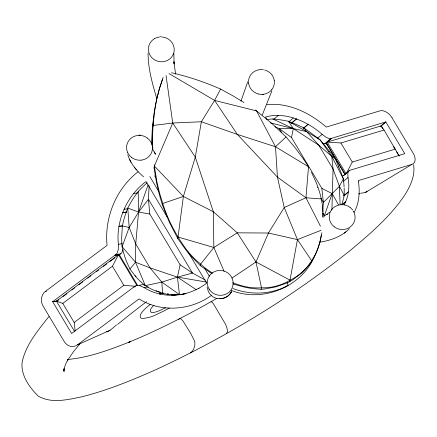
<?xml version="1.0" encoding="UTF-8"?>
<svg xmlns="http://www.w3.org/2000/svg" width="437" height="437" viewBox="0 0 437 437"><rect width="100%" height="100%" fill="white"/><g stroke="black" fill="none" stroke-linecap="round" stroke-linejoin="round"><path stroke-width="0.66" d="M323.074 217.424C323.38 203.423 319.791 189.614 313.695 177.067M184.108 294.03A61.251 44.831 23.7 0 1 179.492 294.636L175.669 294.784A54.565 35.282 31.4 0 1 167.305 294.227L162.591 293.38L153.234 289.966A47.66 27.482 43.3 0 1 145.319 285.645L135.53 262.244L135.732 243.933L138.567 212.103L138.185 191.597A66.304 40.346 -63.6 0 1 147.182 182.813M151.563 144.21L152.234 129.975L153.9 116.734M331.279 210.153L331.923 209.29L333.06 169.092L331.77 156.353L320.124 139.895A47.655 3.917 37.9 0 0 312.624 134.219L303.983 127.937L299.58 125.932A54.565 7.282 27.5 0 0 291.943 122.671L288.535 121.311L293.331 128.593L318.77 145.166L331.77 156.353L335.042 158.341L338.402 166.065A45.765 5.971 64.9 0 1 343.345 178.777A47.66 10.526 76.9 0 1 344.105 186.97M173.871 53.505L174.09 63.971L173.91 61.732L175.592 74.203M149.132 185.791L148.438 199.31L149.793 214.015L180.142 264.822L192.488 273.059L205.385 280.112M138.19 191.614A61.661 31.486 -70.1 0 0 127.768 208.039L126.26 212.071A54.565 24.472 -79.9 0 0 123.524 220.931L122.322 225.962L121.705 237.236A47.655 20.867 88.2 0 0 122.087 246.752A45.765 21.145 73.8 0 0 126.506 261.424L129.909 269.028L135.088 275.774A45.765 23.483 57.9 0 0 145.319 285.634L161.843 282.122L177.417 277.14L192.488 273.059L148.438 199.31L138.567 212.103L129.194 227.464L122.092 246.752L135.53 262.244L150.022 267.859L177.417 277.14L206.739 282.111M156.692 99.297C153.212 114.723 151.879 130.608 152.382 146.411M322.741 211.688L323.38 202.429L321.856 188.352L291.512 137.546L279.33 128.68L274.982 126.741M320.441 226.18L305.955 197.764L308.511 166.787L303.507 159.101M211.568 273.496L200.261 265.609L190.029 254.979A83.489 46.868 43.5 0 1 185.425 249.319L177.832 238.602L183.376 196.47L195.295 157.129L201.364 121.759L214.589 100.428L220.565 89.066L232.424 95.561L244.004 102.548M211.066 302.191L211.29 301.53L211.666 301.579L213.611 304.092L225.437 324.112A5.424 0.59 60.5 0 1 225.995 325.27C226.819 327.428 228.267 331.661 226.688 333.251M321.856 232.746L320.163 241.066L318.311 247.435A55.335 39.734 -52.9 0 1 315.006 255.432L311.231 262.233A50.031 32.726 -29.5 0 1 309.063 265.193L301.825 272.896L292.916 279.702A55.685 36.418 -29.5 0 1 289.704 281.696A55.685 33.097 -8.5 0 1 286.481 283.176L276.075 286.792L265.117 288.906A50.031 29.738 -8.5 0 1 261.08 289.294L253.427 288.66A55.335 30.109 12.7 0 1 244.671 287.169L232.801 283.924M321.342 235.161C319.851 244.19 316.809 253.099 311.641 260.714A50.758 43.372 -66.8 0 1 309.363 264.046C305.075 269.924 299.558 274.917 293.232 278.522A56.493 48.278 -66.8 0 1 290.108 280.177A56.493 51.55 -34.4 0 1 286.792 281.996C280.177 285.383 272.863 287.453 265.428 287.759A50.758 46.311 -34.4 0 1 261.484 287.775C251.69 288.535 241.847 286.443 232.812 282.723M338.216 167.185L338.402 166.065M160.701 294.188L159.221 293.882A57.444 50.282 81.5 0 1 144.068 287.541L139.742 285.656L136.322 285.563A5.9 5.162 81.5 0 0 134.804 286.322L71.624 333.453L52.659 301.699L115.832 254.569A5.9 5.168 81.5 0 0 117.061 253.258L118.296 249.609L118.367 244.294A57.684 50.49 81.5 0 1 118.957 226.464L119.268 224.82A67.937 59.47 81.5 0 1 122.666 212.819M289.704 281.701L297.455 239.602L284.23 207.499L277.446 177.132L275.496 146.766L256.557 110.9L255.219 109.966M291.512 137.546L293.331 128.593L272.764 118.979A66.304 24.964 17.2 0 0 267.395 119.465M156.599 99.723L154.359 112.451L153.097 125.474A165.596 124.507 -72.6 0 0 152.868 150.126M122.999 249.576L121.879 252.542A5.9 5.168 81.5 0 1 120.65 253.853L119.743 254.525L114.926 255.246L119.219 254.585L137.846 285.765M156.555 99.805L156.785 98.871M149.793 214.015L138.567 212.103L127.779 208.05L129.194 227.464L135.732 243.933L150.022 267.859L161.843 282.122L179.481 294.614L177.417 277.14L180.142 264.822M156.648 99.379L159.521 88.252L163.165 77.311M156.746 98.953L159.341 88.908L162.564 79.228M344.17 188.107L344.252 195.355L343.356 199.228A54.565 18.092 85.7 0 1 341.625 204.68M152.688 126.992L153.097 125.474L172.73 123.016L201.364 121.759L237.357 134.432L275.496 146.766L308.511 166.787L308.79 167.3M177.832 238.602L169.43 222.438L162.367 204.953L162.777 203.434L159.532 192.952L156.959 182.153L154.376 166.038L172.73 123.016L166.033 75.514M200.261 265.609L200.67 264.09L213.84 247.468L237.28 232.834L268.438 233.025L297.455 239.602L321.053 230.299M261.08 289.294L261.484 287.775L255.989 261.976L237.28 232.834L213.327 211.732L183.376 196.47L154.376 166.038L153.966 167.557L156.457 182.213L159.084 193.58L162.367 204.953M308.243 167.803L308.511 166.787M311.231 262.233L311.641 260.714L297.455 239.602M124.152 209.176L122.66 212.814L126.615 212.224M240.945 101.155L247.73 81.806M138.567 212.103L148.056 184.862M324.276 215.911L332.18 193.629L339.396 186.309L343.351 178.782L331.77 156.353M271.885 90.885L262.255 115.078M314.93 255.279C302.524 286.738 262.582 303.136 231.37 290.397M232.009 278.019L255.989 261.976L268.438 233.025L284.23 207.499L305.955 197.764L321.413 198.939M124.19 209.088L124.753 207.848A74.115 64.878 81.5 0 1 133.673 193.493A75.94 66.473 81.5 0 1 146.013 181.557L167.639 217.768M231.719 290.96C228.786 298.782 217.795 301.24 211.612 295.756M395.43 149.088L352.271 162.029L346.142 173.844L327.176 142.091L381.124 125.916L384.047 130.035L399.161 155.954M118.493 254.695L56.439 301.115L62.797 303.387L112.435 266.248L118.493 254.695L136.77 285.295M354.123 212.469C359.17 203.194 360.083 192.182 358.444 181.879M342.291 176.712L342.755 176.056A5.9 3.671 49.5 0 1 343.788 175.434L349.78 170.321L404.793 153.677L385.822 121.918L330.814 138.562A5.9 3.671 49.5 0 1 329.443 138.66L326.259 137.393L322.129 134.345A57.684 35.91 49.5 0 0 308.178 124.359L306.812 123.622A67.937 42.296 49.5 0 0 296.532 119.001L292.08 117.558A74.115 46.142 49.5 0 0 278.364 115.423A75.94 47.272 49.5 0 0 265.505 117.078L266.903 119.416M178.607 319.562L179.465 318.704L180.503 318.557L182.813 320.714L190.341 332.77L194.465 340.822A5.424 1.601 62.9 0 1 194.847 342.078C195.388 345.864 193.695 351.091 190.275 352.894M129.909 269.028L135.53 262.244M230.55 293.156C228.212 296.657 224.061 298.782 219.86 298.733L221.062 298.7M48.971 316.541L48.119 317.524C37.478 331.066 25.543 345.197 22.09 362.546C20.768 375.47 29.498 387.417 38.199 396.069C51.555 403.903 67.981 399.609 82.134 396.73C107.95 390.186 132.668 380.01 156.938 369.172C226.279 337.003 292.238 297.067 351.84 249.139C371.39 232.763 391.077 215.741 405.246 194.296C410.665 185.517 415.292 175.33 413.61 164.776M79.955 343.864L73.585 351.501L67.227 360.896L68.123 359.274L65.971 363.437L64.539 367.222L63.835 370.62L64.026 368.675L64.053 371.647L63.512 369.735M338.56 204.904L332.18 193.629L323.38 202.429L320.933 198.332M153.911 305.277C152.278 306.719 147.914 311.379 151.683 312.597A21.02 4.326 -30.8 0 0 153.999 312.411L156.479 311.75A18.359 3.78 -30.8 0 0 160.177 310.336L165.481 307.763M349.392 228.666C341.641 236.723 330.574 240.432 319.791 242.207M275.496 146.766L286.038 136.923L271.956 123.573L256.557 110.9L214.589 100.428L168.977 73.563M329.831 212.06L326.313 214.742L327.318 214.174L325.079 215.408M273.567 119.498L278.358 115.412M288.71 121.912L293.364 117.935M291.408 123.119L296.346 118.908M291.61 123.196L296.532 118.995M303.349 128.254L308.003 124.283M303.551 128.309L308.178 124.359M317.475 138.316L322.129 134.345M322.954 143.686L323.451 143.773A5.9 3.671 49.5 0 0 324.822 143.68L330.814 138.562M325.609 143.44L331.607 138.327L326.27 142.861L327.575 145.909M380.332 126.61L385.822 121.918L380.223 126.686M343.209 181.59L347.999 177.504L347.814 173.38L348.748 170.938A5.9 3.671 49.5 0 1 349.78 170.321M343.662 195.858L348.442 191.777A57.444 35.763 49.5 0 0 347.999 177.504M343.75 195.896L348.404 191.919L348.245 192.99A67.937 42.296 49.5 0 1 345.793 201.462L341.947 204.756M342.144 204.707L345.754 201.626A74.82 46.579 49.5 0 1 344.159 204.745M116.499 324.937L110.168 330.241L77.431 344.859A10.739 9.401 81.5 0 1 64.299 341.63L43.099 306.113A10.739 9.401 81.5 0 1 45.453 291.321M138.081 171.757C116.04 188.882 104.279 217.73 107.054 245.381L45.459 291.326L46.699 291.239M344.209 233.139L345.973 231.757M58.804 299.782L57.171 301.006L52.659 301.699L56.87 301.071M63.152 296.526L66.965 293.675M71.859 290.015L74.585 287.972M78.928 284.727L82.751 281.865M87.635 278.216L90.918 275.758M96.337 271.705L98.538 270.055M103.411 266.412L106.704 263.948M109.938 261.528L114.865 257.841M75.175 330.913L74.175 322.44L123.818 285.301L135.514 286.29M77.431 344.859L139.026 298.913C161.062 312.897 191.051 310.51 211.765 295.122M286.743 285.978L284.23 287.508M216.998 298.296C188.374 314.777 158.899 329.853 128.358 342.455L130.466 341.603C110.572 349.431 90.224 357.248 68.789 359.378M154.556 38.675L154.933 38.467M169.376 307.992L168.491 308.495A42.946 8.838 -30.8 0 1 164.061 310.898L155.048 315.235A28.225 5.807 -30.8 0 1 150.082 317.12L143.702 318.486A34.288 7.058 -30.8 0 1 140.949 318.049C138.573 315.645 142.047 312.231 143.604 310.336A28.984 5.965 -30.8 0 1 147.356 306.779L148.269 306.009A31.906 6.566 -30.8 0 1 150.246 304.42M287.836 285.596C270.973 294.576 250.565 295.341 232.839 288.502M155.425 38.221L155.567 38.156A12.984 12.433 15.1 0 1 159.276 37.085M167.305 294.227L168.147 293.861M183.376 196.47L162.777 203.434C167.693 219.658 175.865 234.713 185.638 248.495A78.753 66.134 65.9 0 0 190.232 254.214L195.257 259.447L200.67 264.09A64.998 56.389 39.5 0 0 207.739 269.919A69.09 59.94 39.5 0 0 212.633 273.196M324.822 143.68L326.723 143.101M343.788 175.434L344.132 175.33M326.302 142.85L345.241 174.614L344.34 173.751M327.176 142.091L340.887 142.975L384.047 130.035M185.998 293.631L179.634 294.691A74.82 65.49 81.5 0 1 172.129 295.314L171.921 295.292A67.937 59.47 81.5 0 1 160.701 294.194M360.465 193.291L365.392 192.52L411.9 164.378L358.269 180.607L358.433 181.792M133.897 287L135.082 286.819M133.667 193.487L137.841 192.864M124.113 209.268L127.85 208.711M122.721 212.595L126.686 212.005M119.011 226.262L122.748 225.705M118.957 226.464L122.671 225.913M118.367 244.294L122.322 243.704M115.832 254.569L120.65 253.853M144.068 287.541L148.345 286.907M159.221 293.882L163.187 293.293M159.412 293.904L163.258 293.331M183.098 294.063A74.82 65.49 81.5 0 0 198.158 288.584L199.125 288.442M171.921 295.292L176.739 294.576L175.958 294.489M172.129 295.314L177.214 294.554A74.82 65.49 81.5 0 0 179.006 294.494M179.634 294.691L183.245 294.15M175.669 294.784L179.367 294.516M159.849 36.719L160.712 36.61M263.342 94.326L262.151 94.419M162.023 293.183L163.394 293.025M266.963 104.558C288.944 102.482 310.062 112.997 326.297 127.074L379.928 110.851A10.739 6.686 49.5 0 1 392.06 117.815M335.042 158.341L329.831 151.71A45.765 3.633 50.9 0 0 320.124 139.9L306.752 131.652L293.331 128.593L279.33 128.68L281.778 132.777M138.895 135.12L140.408 135.12M176.406 294.467L177.214 294.554M174.39 294.314L175.171 294.401M174.216 294.325L175.242 294.445M175.756 294.505L176.783 294.62M122.322 225.962L129.194 227.464M328.843 151.492L329.831 151.71M171.572 72.771C188.402 76.53 204.784 82.145 220.565 89.066M270.465 122.923L293.331 128.593M264.62 69.986L265.161 70.144M178.236 237.083L213.84 247.468L224.072 271.246M145.16 285.115L142.795 284.662L141.14 284.848A5.9 5.162 81.5 0 0 139.616 285.607M321.856 188.352L332.18 193.629M255.989 261.976L290.108 280.177M288.535 121.311L306.752 131.652L318.77 145.166L333.06 169.092L339.396 186.309L344.252 195.355M135.088 275.774L135.989 276.31M177.417 277.14L196.371 289.818M305.955 197.764L277.446 177.132L237.357 134.432L214.589 100.428M143.587 176.848C136.694 170.894 130.445 163.602 127.773 154.731M210.683 294.904L208.46 291.872L207.089 287.104M286.038 136.923L295.357 148.039L303.425 158.981M134.246 167.109L136.557 169.933M303.983 127.937L306.752 131.652M209.733 289.977L209.077 289.004M272.027 75.033L272.251 75.355M155.397 153.879L154.124 151.978L155.725 154.381M172.73 123.016L195.295 157.129L213.327 211.732L213.84 247.468M272.464 75.677L272.59 75.88A12.924 12.383 14.6 0 1 274.25 80.463M392.044 117.821L413.255 153.332A10.739 6.686 49.5 0 1 411.905 164.388M381.124 125.916L382.85 128.8M393.54 146.701L394.573 148.433M396.643 151.896L399.057 155.938M340.887 142.975L352.271 162.029M326.789 144.068L344.76 174.155M322.714 212.857L324.806 216.364M154.605 175.789L155.659 177.548M149.815 176.532L158.697 191.406M204.751 268.515L209.356 276.228M187.872 251.641L206.706 283.176A78.01 68.287 81.5 0 1 198.158 288.584M112.435 266.248L123.818 285.301M62.797 303.387L74.175 322.44M56.439 301.115L74.716 331.716M154.785 152.972L153.343 150.361M353.38 211.137L353.713 211.754M129.51 159.341L131.045 162.307M353.752 211.819L353.921 212.174M311.395 172.298L311.603 172.713M311.805 173.128L312.111 173.746M312.313 174.161L312.717 174.991M312.914 175.406L313.498 176.652M127.741 152.71L128.287 153.748A12.924 12.367 15.3 0 0 131.586 157.44M317.42 187.255L317.573 187.686M156.67 98.183C152.344 83.5 148.023 68.478 148.088 53.035M322.293 207.941L322.413 209.001M161.843 282.122L162.591 293.38M322.73 213.07L322.845 216.97M339.396 186.309L340.106 204.5M152.469 148.951L152.398 147.045M161.493 36.97A12.984 12.433 15.1 0 1 168.89 39.467A12.946 12.389 15.7 0 1 174.046 47.66A12.946 12.394 15.2 0 1 173.888 52.467A12.957 12.378 13.6 0 1 168.076 60.093A12.946 12.389 15.1 0 1 153.753 59.328A12.952 12.389 15.8 0 1 148.569 51.151A12.984 12.433 15.1 0 1 150.825 41.936A12.902 12.383 17.4 0 1 154.507 38.669M258.283 93.955A12.941 12.351 15.1 0 1 248.648 83.516M271.819 89.623A13.044 12.487 14.6 0 1 258.333 94.004M248.637 83.516A12.99 12.444 14.1 0 1 251.084 74.366A13.001 12.444 14.6 0 1 263.369 69.729M265.8 70.357A13.001 12.444 14.6 0 1 271.918 74.842M274.261 80.463A12.995 12.449 14.1 0 1 271.809 89.618M147.471 138.108A12.941 12.389 13 0 1 151.983 151.344A12.99 12.438 15.2 0 1 150.388 154.731L149.694 155.648A13.044 12.482 14.8 0 1 141.096 160.155M141.129 160.155A12.99 12.438 15.2 0 1 131.619 157.473M147.449 138.13A12.99 12.416 15.3 0 0 137.945 135.421A13.001 12.438 14.8 0 0 127.047 144.221L126.785 145.341A13.012 12.455 14.3 0 0 127.735 152.71M284.05 287.519A4.326 0.874 61.7 0 1 283.711 287.322M287.136 282.521A4.326 0.885 61.7 0 1 287.907 285.541M154.403 166.022A165.596 124.507 -72.6 0 1 154.239 164.815M358.449 193.941A181.546 25.548 -25.3 0 1 359.782 193.678M367.085 191.362A11.1 4.266 50.3 0 1 365.19 192.193M272.781 118.99A61.661 14.863 20.3 0 1 288.524 121.3M160.827 292.348A51.178 43.618 -25.2 0 1 156.189 290.796M176.739 294.565A67.937 59.47 81.5 0 1 171.113 294.32M168.311 293.975A67.937 59.47 81.5 0 1 167.611 293.866M117.569 324.401A181.546 19.621 -34.4 0 1 146.553 301.667M110.058 330.044A11.1 7.904 76.7 0 1 106.388 331.727M209.727 289.982A13.012 12.465 14.9 0 0 215.889 294.554L217.042 294.893A13.001 12.449 15.4 0 0 230.589 290.518A12.99 12.427 15.8 0 0 233.014 281.362A12.941 12.427 14.9 0 0 223.4 270.864A12.99 12.433 14.9 0 0 219.511 270.465L218.325 270.552A13.044 12.493 15.4 0 0 209.842 275.255A12.995 12.438 15.9 0 0 207.417 284.416A12.924 12.367 15.4 0 0 209.083 288.999M334.212 226.759A12.941 12.389 17 0 1 329.684 213.54A12.99 12.433 14.8 0 1 349.982 207.362M334.196 226.776A12.99 12.449 14.6 0 0 343.722 229.485A13.001 12.455 15.2 0 0 354.62 220.658L354.882 219.543A13.012 12.455 15.7 0 0 354.194 212.819M350.092 207.428A12.924 12.383 14.7 0 1 352.703 210.099M231.157 292.118L230.49 293.227L231.157 292.118"/></g></svg>
